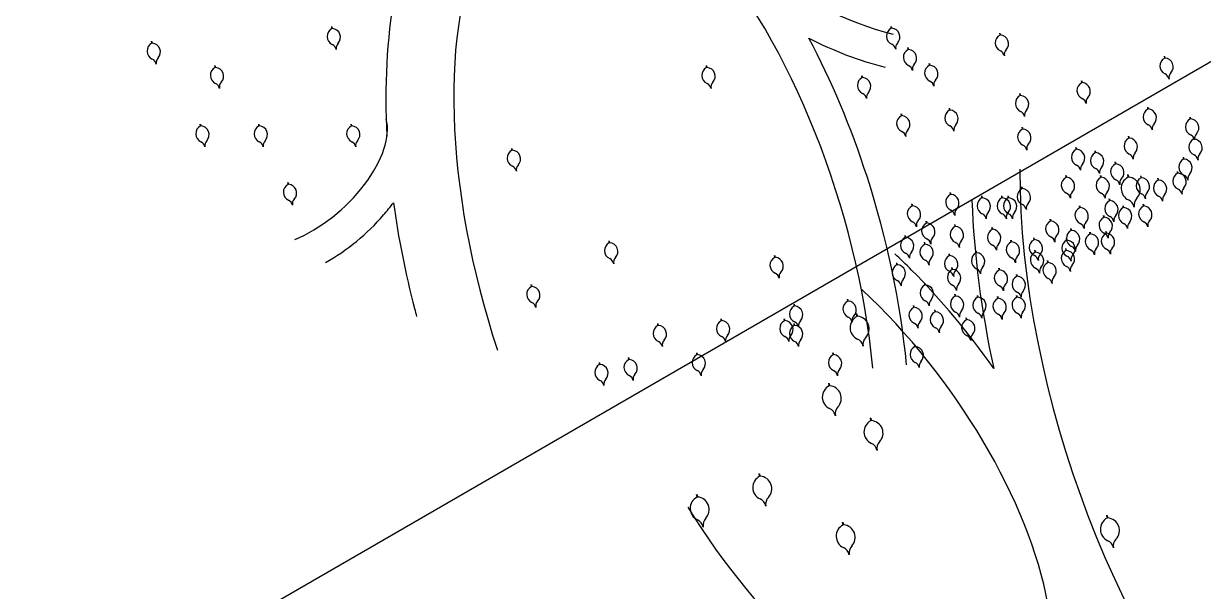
# Model space of a CAD drawing. Extents: x 3907.4 to 3911.57, y -3054.42 to -3053.7.
# Drawn here: x 3907.62154 to 3907.636, y -3053.7897 to -3053.78274 of the extents above; entities that cross this region are included whole.
import ezdxf

# ---------------------------------------------------------------- set-up
doc = ezdxf.new("R2010")
doc.units = 0
doc.header["$LTSCALE"] = 2
doc.header["$MEASUREMENT"] = 0
doc.linetypes.add('ACAD_ISO03W100', pattern=[30, 12, -18])
doc.layers.add('AĞAÇ', color=9, linetype='CONTINUOUS')
doc.layers.add('ÖLÇÜ İZİ', color=9, linetype='CONTINUOUS')

msp = doc.modelspace()

# ---------------------------------------------------------------- linework, layer by layer
at = {"layer": 'AĞAÇ'}
for p, q in [((3907.625319322776, -3053.782806092864), (3907.625316298501, -3053.782782263571)), ((3907.625325106821, -3053.782804950608), (3907.625322509646, -3053.782784486582)), ((3907.632175716724, -3053.782802437878), (3907.632172692448, -3053.782778608585)), ((3907.632181500769, -3053.782801295622), (3907.632178903593, -3053.782780831596)), ((3907.633507840671, -3053.782884777387), (3907.633504816396, -3053.782860948093)), ((3907.633513624716, -3053.78288363513), (3907.63351102754, -3053.782863171105)), ((3907.623112355157, -3053.782984905943), (3907.623109330882, -3053.78296107665)), ((3907.623118139202, -3053.782983763686), (3907.623115542027, -3053.78296329966)), ((3907.632381715108, -3053.783063179634), (3907.632378690832, -3053.783039350341)), ((3907.632387499153, -3053.783062037378), (3907.632384901978, -3053.783041573352)), ((3907.635526069392, -3053.783167643493), (3907.635523045116, -3053.7831438142)), ((3907.635531853437, -3053.783166501237), (3907.635529256261, -3053.783146037211)), ((3907.623887776129, -3053.783282927828), (3907.623884751853, -3053.783259098534)), ((3907.623893560174, -3053.783281785571), (3907.623890962998, -3053.783261321546)), ((3907.629912200958, -3053.783282927828), (3907.629909176682, -3053.783259098534)), ((3907.629917985003, -3053.783281785571), (3907.629915387828, -3053.783261321546)), ((3907.632642646749, -3053.78325530498), (3907.632639622473, -3053.783231475687)), ((3907.632648430794, -3053.783254162724), (3907.632645833618, -3053.783233698698)), ((3907.631818652548, -3053.783406260768), (3907.631815628272, -3053.783382431475)), ((3907.631824436593, -3053.783405118512), (3907.631821839418, -3053.783384654486)), ((3907.634510155173, -3053.78346843607), (3907.634507130897, -3053.783444606777)), ((3907.634515939218, -3053.783467293814), (3907.634513342043, -3053.783446829788)), ((3907.633755038777, -3053.783625832573), (3907.633752014501, -3053.783602003281)), ((3907.633760822821, -3053.783624690317), (3907.633758225646, -3053.783604226291)), ((3907.635320627736, -3053.783790511591), (3907.635317603461, -3053.783766682298)), ((3907.635326411782, -3053.783789369335), (3907.635323814606, -3053.783768905309)), ((3907.632299315887, -3053.7838728511), (3907.632296291612, -3053.783849021807)), ((3907.632305099932, -3053.783871708844), (3907.632302502757, -3053.783851244818)), ((3907.632889844854, -3053.783804234821), (3907.632886820579, -3053.783780405528)), ((3907.632895628899, -3053.783803092565), (3907.632893031724, -3053.783782628539)), ((3907.635840024334, -3053.783912735862), (3907.635837000059, -3053.783888906569)), ((3907.63584580838, -3053.783911593606), (3907.635843211204, -3053.78389112958)), ((3907.623708832964, -3053.783998180403), (3907.623705808688, -3053.78397435111)), ((3907.623714617009, -3053.783997038147), (3907.623712019833, -3053.783976574121)), ((3907.624424606066, -3053.783998180403), (3907.624421581791, -3053.78397435111)), ((3907.624430390111, -3053.783997038147), (3907.624427792936, -3053.783976574121)), ((3907.625557913811, -3053.783998180403), (3907.625554889535, -3053.78397435111)), ((3907.625563697855, -3053.783997038147), (3907.62556110068, -3053.783976574121)), ((3907.633782505405, -3053.784037529987), (3907.633779481129, -3053.784013700694)), ((3907.63378828945, -3053.78403638773), (3907.633785692274, -3053.784015923704)), ((3907.635087162724, -3053.784147315955), (3907.635084138448, -3053.784123486662)), ((3907.635092946769, -3053.784146173698), (3907.635090349594, -3053.784125709672)), ((3907.635881046, -3053.784158685992), (3907.635878021724, -3053.784134856699)), ((3907.635886830044, -3053.784157543736), (3907.635884232869, -3053.78413707971)), ((3907.627526290174, -3053.784296202288), (3907.627523265899, -3053.784272372995)), ((3907.627532074219, -3053.784295060032), (3907.627529477043, -3053.784274596006)), ((3907.634441700721, -3053.784284548382), (3907.634438676446, -3053.784260719089)), ((3907.634447484766, -3053.784283406126), (3907.634444887591, -3053.7842629421)), ((3907.634675165734, -3053.784325718202), (3907.634672141458, -3053.784301888909)), ((3907.634680949779, -3053.784324575946), (3907.634678352604, -3053.78430411192)), ((3907.634922363839, -3053.784462950629), (3907.634919339564, -3053.784439121337)), ((3907.634928147884, -3053.784461808373), (3907.634925550709, -3053.784441344347)), ((3907.635757981447, -3053.784404635991), (3907.635754957171, -3053.784380806698)), ((3907.635763765491, -3053.784403493735), (3907.635761168316, -3053.784383029709)), ((3907.634318101558, -3053.784627629516), (3907.634315077282, -3053.784603800223)), ((3907.634323885603, -3053.78462648726), (3907.634321288428, -3053.784606023234)), ((3907.634743831862, -3053.784627629516), (3907.634740807586, -3053.784603800223)), ((3907.634749615907, -3053.78462648726), (3907.634747018732, -3053.784606023234)), ((3907.635077148489, -3053.784626867752), (3907.635072828096, -3053.784592825905)), ((3907.635085411411, -3053.784625235958), (3907.63508170116, -3053.784596001635)), ((3907.635236130109, -3053.78463365247), (3907.635233105833, -3053.784609823178)), ((3907.635241914154, -3053.784632510214), (3907.635239316979, -3053.784612046188)), ((3907.635446546936, -3053.784661687718), (3907.63544352266, -3053.784637858425)), ((3907.635452330981, -3053.784660545462), (3907.635449733806, -3053.784640081436)), ((3907.635685019414, -3053.784577582237), (3907.635681995138, -3053.784553752943)), ((3907.635690803459, -3053.78457643998), (3907.635688206283, -3053.784555975954)), ((3907.624782492839, -3053.784713432848), (3907.624779468563, -3053.784689603555)), ((3907.624788276884, -3053.784712290592), (3907.624785679709, -3053.784691826566)), ((3907.633777239593, -3053.784766819603), (3907.633774215317, -3053.78474299031)), ((3907.633783023638, -3053.784765677347), (3907.633780426462, -3053.784745213321)), ((3907.632900502555, -3053.784836907527), (3907.63289747828, -3053.784813078234)), ((3907.632906286601, -3053.784835765271), (3907.632903689425, -3053.784815301245)), ((3907.633286266923, -3053.784878960333), (3907.633283242647, -3053.78485513104)), ((3907.633292050968, -3053.784877818077), (3907.633289453792, -3053.784857354051)), ((3907.633531753258, -3053.784878960333), (3907.633528728982, -3053.78485513104)), ((3907.633537537303, -3053.784877818077), (3907.633534940127, -3053.784857354051)), ((3907.633608906131, -3053.784878960333), (3907.633605881856, -3053.78485513104)), ((3907.633614690176, -3053.784877818077), (3907.633612093, -3053.784857354051)), ((3907.634850365742, -3053.784914004295), (3907.634847341466, -3053.784890175002)), ((3907.634856149787, -3053.784912862039), (3907.634853552612, -3053.784892398013)), ((3907.632430571679, -3053.784977083374), (3907.632427547403, -3053.78495325408)), ((3907.632436355724, -3053.784975941117), (3907.632433758548, -3053.784955477091)), ((3907.634485643168, -3053.784998109777), (3907.634482618892, -3053.784974280483)), ((3907.634491427213, -3053.78499696752), (3907.634488830038, -3053.784976503494)), ((3907.635018699204, -3053.784998109777), (3907.635015674928, -3053.784974280483)), ((3907.635024483249, -3053.78499696752), (3907.635021886073, -3053.784976503494)), ((3907.635265723013, -3053.784978519583), (3907.635262698738, -3053.78495469029)), ((3907.635271507058, -3053.784977377327), (3907.635268909883, -3053.784956913301)), ((3907.632605918998, -3053.785187347144), (3907.632602894722, -3053.78516351785)), ((3907.632611703043, -3053.785186204887), (3907.632609105867, -3053.785165740861)), ((3907.632956613857, -3053.78522939995), (3907.632953589581, -3053.785205570657)), ((3907.632962397902, -3053.785228257694), (3907.632959800726, -3053.785207793668)), ((3907.634125836267, -3053.785162836127), (3907.634122811991, -3053.785139006834)), ((3907.634131620312, -3053.785161693871), (3907.634129023136, -3053.785141229845)), ((3907.634780226726, -3053.78511725922), (3907.63477720245, -3053.785093429927)), ((3907.634786010771, -3053.785116116964), (3907.634783413595, -3053.785095652938)), ((3907.632346404948, -3053.785362567083), (3907.632343380672, -3053.78533873779)), ((3907.632352188993, -3053.785361424827), (3907.632349591818, -3053.785340960801)), ((3907.633412517019, -3053.785264443912), (3907.633409492743, -3053.785240614618)), ((3907.633418301064, -3053.785263301656), (3907.633415703888, -3053.78524283763)), ((3907.634380434644, -3053.78527846147), (3907.634377410368, -3053.785254632177)), ((3907.634386218689, -3053.785277319214), (3907.634383621514, -3053.785256855188)), ((3907.634611893264, -3053.785320514276), (3907.634608868989, -3053.785296684983)), ((3907.63461767731, -3053.78531937202), (3907.634615080134, -3053.785298907994)), ((3907.634808282377, -3053.785313505432), (3907.634805258101, -3053.785289676139)), ((3907.634814066422, -3053.785312363175), (3907.634811469246, -3053.785291899149)), ((3907.628719245566, -3053.785428685424), (3907.62871622129, -3053.785404856131)), ((3907.628725029611, -3053.785427543168), (3907.628722432436, -3053.785407079142)), ((3907.632584877204, -3053.785446672564), (3907.632581852929, -3053.785422843272)), ((3907.63259066125, -3053.785445530308), (3907.632588064074, -3053.785425066282)), ((3907.633643975639, -3053.785418637447), (3907.633640951363, -3053.785394808154)), ((3907.633649759684, -3053.785417495191), (3907.633647162509, -3053.785397031165)), ((3907.633924531482, -3053.7853906022), (3907.633921507207, -3053.785366772906)), ((3907.633930315527, -3053.785389459943), (3907.633927718352, -3053.785368995917)), ((3907.634317309707, -3053.785523769332), (3907.634314285431, -3053.785499940039)), ((3907.634323093751, -3053.785522627076), (3907.634320496576, -3053.78550216305)), ((3907.634324323564, -3053.785397611045), (3907.634321299288, -3053.785373781751)), ((3907.634330107609, -3053.785396468788), (3907.634327510434, -3053.785376004762)), ((3907.630747269578, -3053.785607498502), (3907.630744245302, -3053.785583669209)), ((3907.630753053623, -3053.785606356246), (3907.630750456447, -3053.78558589222)), ((3907.632886474841, -3053.785586848411), (3907.632883450565, -3053.785563019118)), ((3907.632892258886, -3053.785585706155), (3907.63288966171, -3053.785565242129)), ((3907.633216127907, -3053.78555180445), (3907.633213103631, -3053.785527975157)), ((3907.633221911952, -3053.785550662193), (3907.633219314776, -3053.785530198168)), ((3907.633938559197, -3053.785544795736), (3907.633935534921, -3053.785520966443)), ((3907.633944343242, -3053.78554365348), (3907.633941746066, -3053.785523189454)), ((3907.634092864944, -3053.785670953893), (3907.634089840668, -3053.7856471246)), ((3907.634098648989, -3053.785669811637), (3907.634096051813, -3053.785649347611)), ((3907.632244382852, -3053.785698042738), (3907.632241358576, -3053.785674213445)), ((3907.632250166897, -3053.785696900482), (3907.632247569722, -3053.785676436456)), ((3907.632921544349, -3053.785755059506), (3907.632918520073, -3053.785731230213)), ((3907.632927328394, -3053.78575391725), (3907.632924731218, -3053.785733453224)), ((3907.633496683749, -3053.78576206822), (3907.633493659474, -3053.785738238927)), ((3907.633502467795, -3053.785760925964), (3907.633499870619, -3053.785740461938)), ((3907.627764881208, -3053.78596512479), (3907.627761856932, -3053.785941295497)), ((3907.627770665253, -3053.785963982534), (3907.627768068078, -3053.785943518508)), ((3907.632587713714, -3053.785945061134), (3907.632584689438, -3053.785921231841)), ((3907.632593497759, -3053.785943918878), (3907.632590900583, -3053.785923454852)), ((3907.633714114655, -3053.785839164987), (3907.63371109038, -3053.785815335695)), ((3907.6337198987, -3053.785838022731), (3907.633717301524, -3053.785817558705)), ((3907.632958511203, -3053.786082293561), (3907.632955486928, -3053.786058464269)), ((3907.632964295249, -3053.786081151305), (3907.632961698073, -3053.786060687279)), ((3907.633233175937, -3053.786096016791), (3907.633230151662, -3053.786072187498)), ((3907.633238959982, -3053.786094874535), (3907.633236362807, -3053.786074410509)), ((3907.633480374043, -3053.786109740021), (3907.633477349767, -3053.786085910728)), ((3907.633486158088, -3053.786108597765), (3907.633483560912, -3053.786088133739)), ((3907.633713839055, -3053.786096016791), (3907.63371081478, -3053.786072187498)), ((3907.633719623101, -3053.786094874535), (3907.633717025925, -3053.786074410509)), ((3907.630985860833, -3053.786203542272), (3907.630982836557, -3053.786179712979)), ((3907.630991644878, -3053.786202400016), (3907.630989047702, -3053.78618193599)), ((3907.631641986287, -3053.786143937869), (3907.631638962012, -3053.786120108576)), ((3907.631647770333, -3053.786142795613), (3907.631645173157, -3053.786122331587)), ((3907.632450381458, -3053.786219525989), (3907.632447357182, -3053.786195696696)), ((3907.632456165502, -3053.786218383733), (3907.632453568327, -3053.786197919707)), ((3907.630091144123, -3053.78638235535), (3907.630088119848, -3053.786358526057)), ((3907.630096928168, -3053.786381213094), (3907.630094330993, -3053.786360749068)), ((3907.630866565316, -3053.78638235535), (3907.63086354104, -3053.786358526057)), ((3907.630872349361, -3053.786381213094), (3907.630869752185, -3053.786360749068)), ((3907.631753915438, -3053.786329849764), (3907.631749595044, -3053.786295807917)), ((3907.63176217836, -3053.78632821797), (3907.631758468109, -3053.786298983647)), ((3907.632711312877, -3053.786274419038), (3907.632708288601, -3053.786250589745)), ((3907.632717096922, -3053.786273276782), (3907.632714499747, -3053.786252812756)), ((3907.63309584346, -3053.786370481777), (3907.633092819184, -3053.786346652484)), ((3907.633101627505, -3053.786369339521), (3907.63309903033, -3053.786348875495)), ((3907.629315723152, -3053.786441959754), (3907.629312698876, -3053.78641813046)), ((3907.629321507196, -3053.786440817497), (3907.629318910021, -3053.786420353471)), ((3907.630985860833, -3053.786441959754), (3907.630982836557, -3053.78641813046)), ((3907.630991644878, -3053.786440817497), (3907.630989047702, -3053.786420353471)), ((3907.629792905441, -3053.786799586042), (3907.629789881165, -3053.786775756748)), ((3907.629798689486, -3053.786798443785), (3907.629796092311, -3053.786777979759)), ((3907.631463042901, -3053.786799586042), (3907.631460018626, -3053.786775756748)), ((3907.631468826946, -3053.786798443785), (3907.631466229771, -3053.786777979759)), ((3907.63246411455, -3053.786699839681), (3907.632461090275, -3053.786676010388)), ((3907.632469898595, -3053.786698697425), (3907.63246730142, -3053.786678233399)), ((3907.628599950049, -3053.786918794717), (3907.628596925773, -3053.786894965423)), ((3907.628605734094, -3053.78691765246), (3907.628603136919, -3053.786897188435)), ((3907.6289578366, -3053.786859190444), (3907.628954812325, -3053.786835361151)), ((3907.628963620645, -3053.786858048188), (3907.62896102347, -3053.786837584162)), ((3907.631413071103, -3053.787181340863), (3907.63140875071, -3053.787147299016)), ((3907.631421334025, -3053.787179709069), (3907.631417623774, -3053.787150474746)), ((3907.631924337606, -3053.787607086413), (3907.631920017212, -3053.787573044566)), ((3907.631932600527, -3053.787605454618), (3907.631928890276, -3053.787576220296)), ((3907.630560960267, -3053.788288279405), (3907.630556639874, -3053.788254237557)), ((3907.630569223189, -3053.78828664761), (3907.630565512938, -3053.788257413287)), ((3907.629794060357, -3053.78854372666), (3907.629789739963, -3053.788509684812)), ((3907.629802323278, -3053.788542094865), (3907.629798613028, -3053.788512860542)), ((3907.634821515081, -3053.788799173914), (3907.634817194687, -3053.788765132068)), ((3907.634829778002, -3053.78879754212), (3907.634826067751, -3053.788768307797)), ((3907.631583493271, -3053.788884323062), (3907.631579172877, -3053.788850281215)), ((3907.631591756192, -3053.788882691267), (3907.631588045941, -3053.788853456944))]:
    msp.add_line(p, q, dxfattribs=at)
for centre, radius, start, end in [((3907.625368387585, -3053.782902113609), 0.0001078301389786481, 117.0661848723325, 245.5617558112027), ((3907.625316226967, -3053.782912414496), 0.0001078301389786481, 316.7807498823022, 85.276320846058), ((3907.632224781533, -3053.782898458623), 0.0001078301389786481, 117.0661848723325, 245.5617558112027), ((3907.632172620914, -3053.782908759509), 0.0001078301389786481, 316.7807498823022, 85.276320846058), ((3907.63355690548, -3053.782980798131), 0.0001078301389786481, 117.0661848723325, 245.5617558112027), ((3907.633504744862, -3053.782991099018), 0.0001078301389786481, 316.7807498823022, 85.276320846058), ((3907.623161419966, -3053.783080926687), 0.0001078301389786481, 117.0661848723325, 245.5617558112027), ((3907.623109259348, -3053.783091227574), 0.0001078301389786481, 316.7807498823022, 85.276320846058), ((3907.625287925257, -3053.783079177577), 8.665851140017088e-05, 11.1712527772592, 65.56175581120272), ((3907.625457958352, -3053.783045598764), 8.665851140017088e-05, 136.7807498823022, 191.1712527772592), ((3907.632144319204, -3053.78307552259), 8.665851140017088e-05, 11.1712527772592, 65.56175581120272), ((3907.6323143523, -3053.783041943778), 8.665851140017088e-05, 136.7807498823022, 191.1712527772592), ((3907.623080957638, -3053.783257990655), 8.665851140017088e-05, 11.1712527772592, 65.56175581120272), ((3907.623250990734, -3053.783224411843), 8.665851140017088e-05, 136.7807498823022, 191.1712527772592), ((3907.632430779917, -3053.783159200379), 0.0001078301389786481, 117.0661848723325, 245.5617558112027), ((3907.632378619299, -3053.783169501265), 0.0001078301389786481, 316.7807498823022, 85.276320846058), ((3907.633476443151, -3053.783157862099), 8.665851140017088e-05, 11.1712527772592, 65.56175581120272), ((3907.633646476248, -3053.783124283287), 8.665851140017088e-05, 136.7807498823022, 191.1712527772592), ((3907.635575134201, -3053.783263664238), 0.0001078301389786481, 117.0661848723325, 245.5617558112027), ((3907.635522973583, -3053.783273965124), 0.0001078301389786481, 316.7807498823022, 85.276320846058), ((3907.623936840938, -3053.783378948572), 0.0001078301389786481, 117.0661848723325, 245.5617558112027), ((3907.62388468032, -3053.783389249459), 0.0001078301389786481, 316.7807498823022, 85.276320846058), ((3907.629961265767, -3053.783378948572), 0.0001078301389786481, 117.0661848723325, 245.5617558112027), ((3907.629909105149, -3053.783389249459), 0.0001078301389786481, 316.7807498823022, 85.276320846058), ((3907.632350317589, -3053.783336264346), 8.665851140017088e-05, 11.1712527772592, 65.56175581120272), ((3907.632520350684, -3053.783302685534), 8.665851140017088e-05, 136.7807498823022, 191.1712527772592), ((3907.632691711558, -3053.783351325725), 0.0001078301389786481, 117.0661848723325, 245.5617558112027), ((3907.63263955094, -3053.783361626611), 0.0001078301389786481, 316.7807498823022, 85.276320846058), ((3907.623856378609, -3053.78355601254), 8.665851140017088e-05, 11.1712527772592, 65.56175581120272), ((3907.624026411705, -3053.783522433728), 8.665851140017088e-05, 136.7807498823022, 191.1712527772592), ((3907.629880803438, -3053.78355601254), 8.665851140017088e-05, 11.1712527772592, 65.56175581120272), ((3907.630050836534, -3053.783522433728), 8.665851140017088e-05, 136.7807498823022, 191.1712527772592), ((3907.631867717357, -3053.783502281512), 0.0001078301389786481, 117.0661848723325, 245.5617558112027), ((3907.631815556739, -3053.783512582399), 0.0001078301389786481, 316.7807498823022, 85.276320846058), ((3907.632611249229, -3053.783528389692), 8.665851140017088e-05, 11.1712527772592, 65.56175581120272), ((3907.632781282325, -3053.78349481088), 8.665851140017088e-05, 136.7807498823022, 191.1712527772592), ((3907.634559219982, -3053.783564456815), 0.0001078301389786481, 117.0661848723325, 245.5617558112027), ((3907.634507059364, -3053.783574757701), 0.0001078301389786481, 316.7807498823022, 85.276320846058), ((3907.635494671872, -3053.783440728206), 8.665851140017088e-05, 11.1712527772592, 65.56175581120272), ((3907.635664704968, -3053.783407149393), 8.665851140017088e-05, 136.7807498823022, 191.1712527772592), ((3907.631787255028, -3053.783679345481), 8.665851140017088e-05, 11.1712527772592, 65.56175581120272), ((3907.631957288124, -3053.783645766668), 8.665851140017088e-05, 136.7807498823022, 191.1712527772592), ((3907.633804103586, -3053.783721853318), 0.0001078301389786481, 117.0661848723325, 245.5617558112027), ((3907.633751942968, -3053.783732154205), 0.0001078301389786481, 316.7807498823022, 85.276320846058), ((3907.634478757653, -3053.783741520783), 8.665851140017088e-05, 11.1712527772592, 65.56175581120272), ((3907.634648790749, -3053.78370794197), 8.665851140017088e-05, 136.7807498823022, 191.1712527772592), ((3907.632348380696, -3053.783968871845), 0.0001078301389786481, 117.0661848723325, 245.5617558112027), ((3907.632296220078, -3053.783979172731), 0.0001078301389786481, 316.7807498823022, 85.276320846058), ((3907.632938909664, -3053.783900255565), 0.0001078301389786481, 117.0661848723325, 245.5617558112027), ((3907.632886749045, -3053.783910556452), 0.0001078301389786481, 316.7807498823022, 85.276320846058), ((3907.633723641257, -3053.783898917286), 8.665851140017088e-05, 11.1712527772592, 65.56175581120272), ((3907.633893674353, -3053.783865338473), 8.665851140017088e-05, 136.7807498823022, 191.1712527772592), ((3907.635369692546, -3053.783886532336), 0.0001078301389786481, 117.0661848723325, 245.5617558112027), ((3907.635317531927, -3053.783896833222), 0.0001078301389786481, 316.7807498823022, 85.276320846058), ((3907.635889089143, -3053.784008756607), 0.0001078301389786481, 117.0661848723325, 245.5617558112027), ((3907.635836928525, -3053.784019057493), 0.0001078301389786481, 316.7807498823022, 85.276320846058), ((3907.623757897773, -3053.784094201148), 0.0001078301389786481, 117.0661848723325, 245.5617558112027), ((3907.623705737155, -3053.784104502034), 0.0001078301389786481, 316.7807498823022, 85.276320846058), ((3907.624473670875, -3053.784094201148), 0.0001078301389786481, 117.0661848723325, 245.5617558112027), ((3907.624421510257, -3053.784104502034), 0.0001078301389786481, 316.7807498823022, 85.276320846058), ((3907.62560697862, -3053.784094201148), 0.0001078301389786481, 117.0661848723325, 245.5617558112027), ((3907.625554818001, -3053.784104502034), 0.0001078301389786481, 316.7807498823022, 85.276320846058), ((3907.632437951464, -3053.784112357), 8.665851140017088e-05, 136.7807498823022, 191.1712527772592), ((3907.632858447334, -3053.784077319533), 8.665851140017088e-05, 11.1712527772592, 65.56175581120272), ((3907.633028480431, -3053.784043740721), 8.665851140017088e-05, 136.7807498823022, 191.1712527772592), ((3907.633831570214, -3053.784133550731), 0.0001078301389786481, 117.0661848723325, 245.5617558112027), ((3907.633779409596, -3053.784143851618), 0.0001078301389786481, 316.7807498823022, 85.276320846058), ((3907.635289230217, -3053.784063596303), 8.665851140017088e-05, 11.1712527772592, 65.56175581120272), ((3907.635459263313, -3053.784030017491), 8.665851140017088e-05, 136.7807498823022, 191.1712527772592), ((3907.623677435444, -3053.784271265116), 8.665851140017088e-05, 11.1712527772592, 65.56175581120272), ((3907.62384746854, -3053.784237686303), 8.665851140017088e-05, 136.7807498823022, 191.1712527772592), ((3907.624393208547, -3053.784271265116), 8.665851140017088e-05, 11.1712527772592, 65.56175581120272), ((3907.624563241643, -3053.784237686303), 8.665851140017088e-05, 136.7807498823022, 191.1712527772592), ((3907.625526516291, -3053.784271265116), 8.665851140017088e-05, 11.1712527772592, 65.56175581120272), ((3907.625696549387, -3053.784237686303), 8.665851140017088e-05, 136.7807498823022, 191.1712527772592), ((3907.632267918367, -3053.784145935812), 8.665851140017088e-05, 11.1712527772592, 65.56175581120272), ((3907.635136227533, -3053.7842433367), 0.0001078301389786481, 117.0661848723325, 245.5617558112027), ((3907.635084066915, -3053.784253637586), 0.0001078301389786481, 316.7807498823022, 85.276320846058), ((3907.635930110809, -3053.784254706737), 0.0001078301389786481, 117.0661848723325, 245.5617558112027), ((3907.635808626815, -3053.784185820575), 8.665851140017088e-05, 11.1712527772592, 65.56175581120272), ((3907.63587795019, -3053.784265007623), 0.0001078301389786481, 316.7807498823022, 85.276320846058), ((3907.635978659911, -3053.784152241763), 8.665851140017088e-05, 136.7807498823022, 191.1712527772592), ((3907.627575354983, -3053.784392223033), 0.0001078301389786481, 117.0661848723325, 245.5617558112027), ((3907.627523194365, -3053.784402523919), 0.0001078301389786481, 316.7807498823022, 85.276320846058), ((3907.633751107885, -3053.784310614699), 8.665851140017088e-05, 11.1712527772592, 65.56175581120272), ((3907.633921140981, -3053.784277035887), 8.665851140017088e-05, 136.7807498823022, 191.1712527772592), ((3907.63449076553, -3053.784380569127), 0.0001078301389786481, 117.0661848723325, 245.5617558112027), ((3907.634438604912, -3053.784390870013), 0.0001078301389786481, 316.7807498823022, 85.276320846058), ((3907.634724230543, -3053.784421738947), 0.0001078301389786481, 117.0661848723325, 245.5617558112027), ((3907.634672069925, -3053.784432039833), 0.0001078301389786481, 316.7807498823022, 85.276320846058), ((3907.635055765204, -3053.784420400667), 8.665851140017088e-05, 11.1712527772592, 65.56175581120272), ((3907.6352257983, -3053.784386821855), 8.665851140017088e-05, 136.7807498823022, 191.1712527772592), ((3907.63584964848, -3053.784431770704), 8.665851140017088e-05, 11.1712527772592, 65.56175581120272), ((3907.636019681576, -3053.784398191892), 8.665851140017088e-05, 136.7807498823022, 191.1712527772592), ((3907.627494892654, -3053.784569287001), 8.665851140017088e-05, 11.1712527772592, 65.56175581120272), ((3907.62766492575, -3053.784535708188), 8.665851140017088e-05, 136.7807498823022, 191.1712527772592), ((3907.634410303202, -3053.784557633095), 8.665851140017088e-05, 11.1712527772592, 65.56175581120272), ((3907.634580336298, -3053.784524054282), 8.665851140017088e-05, 136.7807498823022, 191.1712527772592), ((3907.634971428648, -3053.784558971374), 0.0001078301389786481, 117.0661848723325, 245.5617558112027), ((3907.63491926803, -3053.784569272261), 0.0001078301389786481, 316.7807498823022, 85.276320846058), ((3907.635807046256, -3053.784500656735), 0.0001078301389786481, 117.0661848723325, 245.5617558112027), ((3907.635754885637, -3053.784510957622), 0.0001078301389786481, 316.7807498823022, 85.276320846058), ((3907.634367166367, -3053.784723650261), 0.0001078301389786481, 117.0661848723325, 245.5617558112027), ((3907.634315005749, -3053.784733951147), 0.0001078301389786481, 316.7807498823022, 85.276320846058), ((3907.634643768214, -3053.784598802915), 8.665851140017088e-05, 11.1712527772592, 65.56175581120272), ((3907.634792896671, -3053.784723650261), 0.0001078301389786481, 117.0661848723325, 245.5617558112027), ((3907.63481380131, -3053.784565224102), 8.665851140017088e-05, 136.7807498823022, 191.1712527772592), ((3907.634740736053, -3053.784733951147), 0.0001078301389786481, 316.7807498823022, 85.276320846058), ((3907.635060999416, -3053.784702456529), 8.665851140017088e-05, 136.7807498823022, 191.1712527772592), ((3907.635147241074, -3053.784764040245), 0.000154043055683673, 117.0661848723325, 245.5617558112027), ((3907.635072725905, -3053.784778755797), 0.000154043055683673, 316.7807498823022, 85.276320846058), ((3907.635285194918, -3053.784729673215), 0.0001078301389786481, 117.0661848723325, 245.5617558112027), ((3907.6352330343, -3053.784739974102), 0.0001078301389786481, 316.7807498823022, 85.276320846058), ((3907.635734084223, -3053.784673602981), 0.0001078301389786481, 117.0661848723325, 245.5617558112027), ((3907.635681923604, -3053.784683903868), 0.0001078301389786481, 316.7807498823022, 85.276320846058), ((3907.635726583927, -3053.784677720703), 8.665851140017088e-05, 11.1712527772592, 65.56175581120272), ((3907.635896617023, -3053.784644141891), 8.665851140017088e-05, 136.7807498823022, 191.1712527772592), ((3907.624831557648, -3053.784809453593), 0.0001078301389786481, 117.0661848723325, 245.5617558112027), ((3907.62477939703, -3053.784819754479), 0.0001078301389786481, 316.7807498823022, 85.276320846058), ((3907.633826304402, -3053.784862840348), 0.0001078301389786481, 117.0661848723325, 245.5617558112027), ((3907.633774143783, -3053.784873141235), 0.0001078301389786481, 316.7807498823022, 85.276320846058), ((3907.63489096632, -3053.784736035342), 8.665851140017088e-05, 11.1712527772592, 65.56175581120272), ((3907.635495611745, -3053.784757708463), 0.0001078301389786481, 117.0661848723325, 245.5617558112027), ((3907.635443451127, -3053.784768009349), 0.0001078301389786481, 316.7807498823022, 85.276320846058), ((3907.635653621894, -3053.784850666949), 8.665851140017088e-05, 11.1712527772592, 65.56175581120272), ((3907.63582365499, -3053.784817088137), 8.665851140017088e-05, 136.7807498823022, 191.1712527772592), ((3907.624751095319, -3053.784986517561), 8.665851140017088e-05, 11.1712527772592, 65.56175581120272), ((3907.624921128415, -3053.784952938748), 8.665851140017088e-05, 136.7807498823022, 191.1712527772592), ((3907.632949567364, -3053.784932928271), 0.0001078301389786481, 117.0661848723325, 245.5617558112027), ((3907.632897406746, -3053.784943229158), 0.0001078301389786481, 316.7807498823022, 85.276320846058), ((3907.633335331732, -3053.784974981078), 0.0001078301389786481, 117.0661848723325, 245.5617558112027), ((3907.633283171113, -3053.784985281964), 0.0001078301389786481, 316.7807498823022, 85.276320846058), ((3907.633580818067, -3053.784974981078), 0.0001078301389786481, 117.0661848723325, 245.5617558112027), ((3907.633528657449, -3053.784985281964), 0.0001078301389786481, 316.7807498823022, 85.276320846058), ((3907.63365797094, -3053.784974981078), 0.0001078301389786481, 117.0661848723325, 245.5617558112027), ((3907.633605810322, -3053.784985281964), 0.0001078301389786481, 316.7807498823022, 85.276320846058), ((3907.634286704038, -3053.784900714229), 8.665851140017088e-05, 11.1712527772592, 65.56175581120272), ((3907.634456737134, -3053.784867135416), 8.665851140017088e-05, 136.7807498823022, 191.1712527772592), ((3907.634712434342, -3053.784900714229), 8.665851140017088e-05, 11.1712527772592, 65.56175581120272), ((3907.634899430551, -3053.785010025039), 0.0001078301389786481, 117.0661848723325, 245.5617558112027), ((3907.634882467438, -3053.784867135416), 8.665851140017088e-05, 136.7807498823022, 191.1712527772592), ((3907.634847269933, -3053.785020325926), 0.0001078301389786481, 316.7807498823022, 85.276320846058), ((3907.63503229489, -3053.78501698877), 0.0001237978734287271, 11.1712527772592, 65.56175581120272), ((3907.635275199313, -3053.784969019038), 0.0001237978734287271, 136.7807498823022, 191.1712527772592), ((3907.63520473259, -3053.784906737183), 8.665851140017088e-05, 11.1712527772592, 65.56175581120272), ((3907.635374765685, -3053.78487315837), 8.665851140017088e-05, 136.7807498823022, 191.1712527772592), ((3907.635415149417, -3053.784934772431), 8.665851140017088e-05, 11.1712527772592, 65.56175581120272), ((3907.635585182512, -3053.784901193618), 8.665851140017088e-05, 136.7807498823022, 191.1712527772592), ((3907.632479636488, -3053.785073104118), 0.0001078301389786481, 117.0661848723325, 245.5617558112027), ((3907.632427475869, -3053.785083405005), 0.0001078301389786481, 316.7807498823022, 85.276320846058), ((3907.632869105036, -3053.785109992239), 8.665851140017088e-05, 11.1712527772592, 65.56175581120272), ((3907.633039138132, -3053.785076413427), 8.665851140017088e-05, 136.7807498823022, 191.1712527772592), ((3907.633254869403, -3053.785152045045), 8.665851140017088e-05, 11.1712527772592, 65.56175581120272), ((3907.633424902499, -3053.785118466233), 8.665851140017088e-05, 136.7807498823022, 191.1712527772592), ((3907.633500355738, -3053.785152045045), 8.665851140017088e-05, 11.1712527772592, 65.56175581120272), ((3907.633670388834, -3053.785118466233), 8.665851140017088e-05, 136.7807498823022, 191.1712527772592), ((3907.633577508611, -3053.785152045045), 8.665851140017088e-05, 11.1712527772592, 65.56175581120272), ((3907.633747541707, -3053.785118466233), 8.665851140017088e-05, 136.7807498823022, 191.1712527772592), ((3907.633745842073, -3053.785039904316), 8.665851140017088e-05, 11.1712527772592, 65.56175581120272), ((3907.633915875169, -3053.785006325503), 8.665851140017088e-05, 136.7807498823022, 191.1712527772592), ((3907.634534707977, -3053.785094130521), 0.0001078301389786481, 117.0661848723325, 245.5617558112027), ((3907.634482547359, -3053.785104431407), 0.0001078301389786481, 316.7807498823022, 85.276320846058), ((3907.635067764013, -3053.785094130521), 0.0001078301389786481, 117.0661848723325, 245.5617558112027), ((3907.635015603395, -3053.785104431407), 0.0001078301389786481, 316.7807498823022, 85.276320846058), ((3907.635314787822, -3053.785074540328), 0.0001078301389786481, 117.0661848723325, 245.5617558112027), ((3907.635262627204, -3053.785084841214), 0.0001078301389786481, 316.7807498823022, 85.276320846058), ((3907.632399174159, -3053.785250168086), 8.665851140017088e-05, 11.1712527772592, 65.56175581120272), ((3907.632569207255, -3053.785216589274), 8.665851140017088e-05, 136.7807498823022, 191.1712527772592), ((3907.632654983807, -3053.785283367888), 0.0001078301389786481, 117.0661848723325, 245.5617558112027), ((3907.632602823189, -3053.785293668775), 0.0001078301389786481, 316.7807498823022, 85.276320846058), ((3907.634174901076, -3053.785258856872), 0.0001078301389786481, 117.0661848723325, 245.5617558112027), ((3907.634122740457, -3053.785269157758), 0.0001078301389786481, 316.7807498823022, 85.276320846058), ((3907.634454245649, -3053.785271194489), 8.665851140017088e-05, 11.1712527772592, 65.56175581120272), ((3907.634624278744, -3053.785237615677), 8.665851140017088e-05, 136.7807498823022, 191.1712527772592), ((3907.634829291535, -3053.785213279965), 0.0001078301389786481, 117.0661848723325, 245.5617558112027), ((3907.634777130917, -3053.785223580851), 0.0001078301389786481, 316.7807498823022, 85.276320846058), ((3907.634818968222, -3053.785187089007), 8.665851140017088e-05, 11.1712527772592, 65.56175581120272), ((3907.634989001318, -3053.785153510195), 8.665851140017088e-05, 136.7807498823022, 191.1712527772592), ((3907.634987301684, -3053.785271194489), 8.665851140017088e-05, 11.1712527772592, 65.56175581120272), ((3907.63515733478, -3053.785237615677), 8.665851140017088e-05, 136.7807498823022, 191.1712527772592), ((3907.635234325493, -3053.785251604296), 8.665851140017088e-05, 11.1712527772592, 65.56175581120272), ((3907.63540435859, -3053.785218025483), 8.665851140017088e-05, 136.7807498823022, 191.1712527772592), ((3907.632395469757, -3053.785458587827), 0.0001078301389786481, 117.0661848723325, 245.5617558112027), ((3907.632343309139, -3053.785468888714), 0.0001078301389786481, 316.7807498823022, 85.276320846058), ((3907.633005678666, -3053.785325420694), 0.0001078301389786481, 117.0661848723325, 245.5617558112027), ((3907.632953518048, -3053.785335721581), 0.0001078301389786481, 316.7807498823022, 85.276320846058), ((3907.633461581828, -3053.785360464656), 0.0001078301389786481, 117.0661848723325, 245.5617558112027), ((3907.63340942121, -3053.785370765543), 0.0001078301389786481, 316.7807498823022, 85.276320846058), ((3907.634094438747, -3053.78543592084), 8.665851140017088e-05, 11.1712527772592, 65.56175581120272), ((3907.634264471843, -3053.785402342027), 8.665851140017088e-05, 136.7807498823022, 191.1712527772592), ((3907.634429499453, -3053.785374482215), 0.0001078301389786481, 117.0661848723325, 245.5617558112027), ((3907.634377338835, -3053.785384783101), 0.0001078301389786481, 316.7807498823022, 85.276320846058), ((3907.634660958073, -3053.785416535021), 0.0001078301389786481, 117.0661848723325, 245.5617558112027), ((3907.634608797455, -3053.785426835907), 0.0001078301389786481, 316.7807498823022, 85.276320846058), ((3907.634857347186, -3053.785409526176), 0.0001078301389786481, 117.0661848723325, 245.5617558112027), ((3907.634748829206, -3053.785390343933), 8.665851140017088e-05, 11.1712527772592, 65.56175581120272), ((3907.634805186568, -3053.785419827063), 0.0001078301389786481, 316.7807498823022, 85.276320846058), ((3907.634918862302, -3053.78535676512), 8.665851140017088e-05, 136.7807498823022, 191.1712527772592), ((3907.628768310375, -3053.785524706168), 0.0001078301389786481, 117.0661848723325, 245.5617558112027), ((3907.628716149757, -3053.785535007055), 0.0001078301389786481, 316.7807498823022, 85.276320846058), ((3907.632633942013, -3053.785542693309), 0.0001078301389786481, 117.0661848723325, 245.5617558112027), ((3907.632581781395, -3053.785552994196), 0.0001078301389786481, 316.7807498823022, 85.276320846058), ((3907.632574521478, -3053.785460431856), 8.665851140017088e-05, 11.1712527772592, 65.56175581120272), ((3907.632744554574, -3053.785426853044), 8.665851140017088e-05, 136.7807498823022, 191.1712527772592), ((3907.632925216337, -3053.785502484662), 8.665851140017088e-05, 11.1712527772592, 65.56175581120272), ((3907.633095249433, -3053.78546890585), 8.665851140017088e-05, 136.7807498823022, 191.1712527772592), ((3907.633381119499, -3053.785537528624), 8.665851140017088e-05, 11.1712527772592, 65.56175581120272), ((3907.633551152595, -3053.785503949812), 8.665851140017088e-05, 136.7807498823022, 191.1712527772592), ((3907.633693040448, -3053.785514658192), 0.0001078301389786481, 117.0661848723325, 245.5617558112027), ((3907.63364087983, -3053.785524959078), 0.0001078301389786481, 316.7807498823022, 85.276320846058), ((3907.633973596291, -3053.785486622944), 0.0001078301389786481, 117.0661848723325, 245.5617558112027), ((3907.633921435673, -3053.785496923831), 0.0001078301389786481, 316.7807498823022, 85.276320846058), ((3907.634373388373, -3053.785493631789), 0.0001078301389786481, 117.0661848723325, 245.5617558112027), ((3907.634321227755, -3053.785503932676), 0.0001078301389786481, 316.7807498823022, 85.276320846058), ((3907.634349037125, -3053.785551546182), 8.665851140017088e-05, 11.1712527772592, 65.56175581120272), ((3907.63451907022, -3053.78551796737), 8.665851140017088e-05, 136.7807498823022, 191.1712527772592), ((3907.634750528841, -3053.785560020176), 8.665851140017088e-05, 136.7807498823022, 191.1712527772592), ((3907.634776884857, -3053.785586590144), 8.665851140017088e-05, 11.1712527772592, 65.56175581120272), ((3907.634946917953, -3053.785553011332), 8.665851140017088e-05, 136.7807498823022, 191.1712527772592), ((3907.628687848046, -3053.785701770136), 8.665851140017088e-05, 11.1712527772592, 65.56175581120272), ((3907.628857881142, -3053.785668191324), 8.665851140017088e-05, 136.7807498823022, 191.1712527772592), ((3907.630796334387, -3053.785703519247), 0.0001078301389786481, 117.0661848723325, 245.5617558112027), ((3907.630744173769, -3053.785713820133), 0.0001078301389786481, 316.7807498823022, 85.276320846058), ((3907.632315007428, -3053.785635651795), 8.665851140017088e-05, 11.1712527772592, 65.56175581120272), ((3907.632485040524, -3053.785602072983), 8.665851140017088e-05, 136.7807498823022, 191.1712527772592), ((3907.632553479685, -3053.785719757277), 8.665851140017088e-05, 11.1712527772592, 65.56175581120272), ((3907.632723512781, -3053.785686178464), 8.665851140017088e-05, 136.7807498823022, 191.1712527772592), ((3907.63293553965, -3053.785682869156), 0.0001078301389786481, 117.0661848723325, 245.5617558112027), ((3907.632883379032, -3053.785693170042), 0.0001078301389786481, 316.7807498823022, 85.276320846058), ((3907.633265192715, -3053.785647825194), 0.0001078301389786481, 117.0661848723325, 245.5617558112027), ((3907.633213032098, -3053.785658126081), 0.0001078301389786481, 316.7807498823022, 85.276320846058), ((3907.633612578119, -3053.78569172216), 8.665851140017088e-05, 11.1712527772592, 65.56175581120272), ((3907.633782611215, -3053.785658143348), 8.665851140017088e-05, 136.7807498823022, 191.1712527772592), ((3907.633987624006, -3053.78564081648), 0.0001078301389786481, 117.0661848723325, 245.5617558112027), ((3907.633893133962, -3053.785663686912), 8.665851140017088e-05, 11.1712527772592, 65.56175581120272), ((3907.633935463388, -3053.785651117367), 0.0001078301389786481, 316.7807498823022, 85.276320846058), ((3907.634063167058, -3053.7856301081), 8.665851140017088e-05, 136.7807498823022, 191.1712527772592), ((3907.634366374516, -3053.785619790077), 0.0001078301389786481, 117.0661848723325, 245.5617558112027), ((3907.634314213898, -3053.785630090963), 0.0001078301389786481, 316.7807498823022, 85.276320846058), ((3907.634292926044, -3053.785670695757), 8.665851140017088e-05, 11.1712527772592, 65.56175581120272), ((3907.63446295914, -3053.785637116945), 8.665851140017088e-05, 136.7807498823022, 191.1712527772592), ((3907.634580495745, -3053.785593598989), 8.665851140017088e-05, 11.1712527772592, 65.56175581120272), ((3907.630885905154, -3053.785847004403), 8.665851140017088e-05, 136.7807498823022, 191.1712527772592), ((3907.632293447661, -3053.785794063483), 0.0001078301389786481, 117.0661848723325, 245.5617558112027), ((3907.632241287043, -3053.78580436437), 0.0001078301389786481, 316.7807498823022, 85.276320846058), ((3907.632970609158, -3053.78585108025), 0.0001078301389786481, 117.0661848723325, 245.5617558112027), ((3907.632855077321, -3053.785859933124), 8.665851140017088e-05, 11.1712527772592, 65.56175581120272), ((3907.63291844854, -3053.785861381137), 0.0001078301389786481, 316.7807498823022, 85.276320846058), ((3907.633025110417, -3053.785826354311), 8.665851140017088e-05, 136.7807498823022, 191.1712527772592), ((3907.633184730387, -3053.785824889162), 8.665851140017088e-05, 11.1712527772592, 65.56175581120272), ((3907.633354763483, -3053.785791310349), 8.665851140017088e-05, 136.7807498823022, 191.1712527772592), ((3907.633545748559, -3053.785858088964), 0.0001078301389786481, 117.0661848723325, 245.5617558112027), ((3907.63349358794, -3053.785868389851), 0.0001078301389786481, 316.7807498823022, 85.276320846058), ((3907.633907161677, -3053.785817880448), 8.665851140017088e-05, 11.1712527772592, 65.56175581120272), ((3907.634077194773, -3053.785784301636), 8.665851140017088e-05, 136.7807498823022, 191.1712527772592), ((3907.634141929753, -3053.785766974638), 0.0001078301389786481, 117.0661848723325, 245.5617558112027), ((3907.634089769134, -3053.785777275524), 0.0001078301389786481, 316.7807498823022, 85.276320846058), ((3907.634285912187, -3053.785796854045), 8.665851140017088e-05, 11.1712527772592, 65.56175581120272), ((3907.634455945283, -3053.785763275233), 8.665851140017088e-05, 136.7807498823022, 191.1712527772592), ((3907.630715872058, -3053.785880583215), 8.665851140017088e-05, 11.1712527772592, 65.56175581120272), ((3907.632212985332, -3053.785971127451), 8.665851140017088e-05, 11.1712527772592, 65.56175581120272), ((3907.632383018428, -3053.785937548638), 8.665851140017088e-05, 136.7807498823022, 191.1712527772592), ((3907.632584617905, -3053.786051382765), 0.0001078301389786481, 316.7807498823022, 85.276320846058), ((3907.633060179925, -3053.785994565406), 8.665851140017088e-05, 136.7807498823022, 191.1712527772592), ((3907.633635319326, -3053.78600157412), 8.665851140017088e-05, 136.7807498823022, 191.1712527772592), ((3907.633763179464, -3053.785935185732), 0.0001078301389786481, 117.0661848723325, 245.5617558112027), ((3907.633711018846, -3053.785945486619), 0.0001078301389786481, 316.7807498823022, 85.276320846058), ((3907.634061467424, -3053.785944038606), 8.665851140017088e-05, 11.1712527772592, 65.56175581120272), ((3907.63423150052, -3053.785910459793), 8.665851140017088e-05, 136.7807498823022, 191.1712527772592), ((3907.627813946017, -3053.786061145535), 0.0001078301389786481, 117.0661848723325, 245.5617558112027), ((3907.627761785399, -3053.786071446421), 0.0001078301389786481, 316.7807498823022, 85.276320846058), ((3907.632636778523, -3053.786041081878), 0.0001078301389786481, 117.0661848723325, 245.5617558112027), ((3907.633007576013, -3053.786178314306), 0.0001078301389786481, 117.0661848723325, 245.5617558112027), ((3907.632890146829, -3053.786028144219), 8.665851140017088e-05, 11.1712527772592, 65.56175581120272), ((3907.632955415394, -3053.786188615192), 0.0001078301389786481, 316.7807498823022, 85.276320846058), ((3907.63346528623, -3053.786035152932), 8.665851140017088e-05, 11.1712527772592, 65.56175581120272), ((3907.633682717135, -3053.7861122497), 8.665851140017088e-05, 11.1712527772592, 65.56175581120272), ((3907.633852750232, -3053.786078670887), 8.665851140017088e-05, 136.7807498823022, 191.1712527772592), ((3907.627733483689, -3053.786238209503), 8.665851140017088e-05, 11.1712527772592, 65.56175581120272), ((3907.627903516784, -3053.78620463069), 8.665851140017088e-05, 136.7807498823022, 191.1712527772592), ((3907.631034925642, -3053.786299563016), 0.0001078301389786481, 117.0661848723325, 245.5617558112027), ((3907.630982765024, -3053.786309863903), 0.0001078301389786481, 316.7807498823022, 85.276320846058), ((3907.631691051096, -3053.786239958613), 0.0001078301389786481, 117.0661848723325, 245.5617558112027), ((3907.631638890478, -3053.7862502595), 0.0001078301389786481, 316.7807498823022, 85.276320846058), ((3907.632499446267, -3053.786315546733), 0.0001078301389786481, 117.0661848723325, 245.5617558112027), ((3907.632447285648, -3053.78632584762), 0.0001078301389786481, 316.7807498823022, 85.276320846058), ((3907.632556316194, -3053.786218145847), 8.665851140017088e-05, 11.1712527772592, 65.56175581120272), ((3907.63272634929, -3053.786184567034), 8.665851140017088e-05, 136.7807498823022, 191.1712527772592), ((3907.633282240747, -3053.786192037536), 0.0001078301389786481, 117.0661848723325, 245.5617558112027), ((3907.633230080128, -3053.786202338422), 0.0001078301389786481, 316.7807498823022, 85.276320846058), ((3907.633529438852, -3053.786205760765), 0.0001078301389786481, 117.0661848723325, 245.5617558112027), ((3907.633477278234, -3053.786216061652), 0.0001078301389786481, 316.7807498823022, 85.276320846058), ((3907.633762903864, -3053.786192037536), 0.0001078301389786481, 117.0661848723325, 245.5617558112027), ((3907.633710743246, -3053.786202338422), 0.0001078301389786481, 316.7807498823022, 85.276320846058), ((3907.631610588768, -3053.786417022581), 8.665851140017088e-05, 11.1712527772592, 65.56175581120272), ((3907.631824008023, -3053.786467022256), 0.000154043055683673, 117.0661848723325, 245.5617558112027), ((3907.631780621864, -3053.786383443769), 8.665851140017088e-05, 136.7807498823022, 191.1712527772592), ((3907.631749492853, -3053.786481737809), 0.000154043055683673, 316.7807498823022, 85.276320846058), ((3907.632760377686, -3053.786370439783), 0.0001078301389786481, 117.0661848723325, 245.5617558112027), ((3907.632708217068, -3053.786380740669), 0.0001078301389786481, 316.7807498823022, 85.276320846058), ((3907.632927113684, -3053.786355378274), 8.665851140017088e-05, 11.1712527772592, 65.56175581120272), ((3907.63309714678, -3053.786321799461), 8.665851140017088e-05, 136.7807498823022, 191.1712527772592), ((3907.633144908269, -3053.786466502521), 0.0001078301389786481, 117.0661848723325, 245.5617558112027), ((3907.633092747651, -3053.786476803408), 0.0001078301389786481, 316.7807498823022, 85.276320846058), ((3907.633201778418, -3053.786369101504), 8.665851140017088e-05, 11.1712527772592, 65.56175581120272), ((3907.633371811514, -3053.786335522691), 8.665851140017088e-05, 136.7807498823022, 191.1712527772592), ((3907.633448976523, -3053.786382824733), 8.665851140017088e-05, 11.1712527772592, 65.56175581120272), ((3907.633619009619, -3053.786349245921), 8.665851140017088e-05, 136.7807498823022, 191.1712527772592), ((3907.633682441536, -3053.786369101504), 8.665851140017088e-05, 11.1712527772592, 65.56175581120272), ((3907.633852474632, -3053.786335522691), 8.665851140017088e-05, 136.7807498823022, 191.1712527772592), ((3907.629364787961, -3053.786537980498), 0.0001078301389786481, 117.0661848723325, 245.5617558112027), ((3907.629312627342, -3053.786548281385), 0.0001078301389786481, 316.7807498823022, 85.276320846058), ((3907.630140208932, -3053.786478376095), 0.0001078301389786481, 117.0661848723325, 245.5617558112027), ((3907.630088048314, -3053.786488676982), 0.0001078301389786481, 316.7807498823022, 85.276320846058), ((3907.630915630125, -3053.786478376095), 0.0001078301389786481, 117.0661848723325, 245.5617558112027), ((3907.630863469507, -3053.786488676982), 0.0001078301389786481, 316.7807498823022, 85.276320846058), ((3907.631034925642, -3053.786537980498), 0.0001078301389786481, 117.0661848723325, 245.5617558112027), ((3907.630954463313, -3053.786476626984), 8.665851140017088e-05, 11.1712527772592, 65.56175581120272), ((3907.630982765024, -3053.786548281385), 0.0001078301389786481, 316.7807498823022, 85.276320846058), ((3907.631124496409, -3053.786443048172), 8.665851140017088e-05, 136.7807498823022, 191.1712527772592), ((3907.632418983938, -3053.786492610701), 8.665851140017088e-05, 11.1712527772592, 65.56175581120272), ((3907.632589017034, -3053.786459031889), 8.665851140017088e-05, 136.7807498823022, 191.1712527772592), ((3907.632679915357, -3053.786547503751), 8.665851140017088e-05, 11.1712527772592, 65.56175581120272), ((3907.632849948453, -3053.786513924938), 8.665851140017088e-05, 136.7807498823022, 191.1712527772592), ((3907.629284325632, -3053.786715044466), 8.665851140017088e-05, 11.1712527772592, 65.56175581120272), ((3907.629454358728, -3053.786681465654), 8.665851140017088e-05, 136.7807498823022, 191.1712527772592), ((3907.630059746603, -3053.786655440063), 8.665851140017088e-05, 11.1712527772592, 65.56175581120272), ((3907.630229779699, -3053.78662186125), 8.665851140017088e-05, 136.7807498823022, 191.1712527772592), ((3907.630835167796, -3053.786655440063), 8.665851140017088e-05, 11.1712527772592, 65.56175581120272), ((3907.631005200892, -3053.78662186125), 8.665851140017088e-05, 136.7807498823022, 191.1712527772592), ((3907.630954463313, -3053.786715044466), 8.665851140017088e-05, 11.1712527772592, 65.56175581120272), ((3907.631124496409, -3053.786681465654), 8.665851140017088e-05, 136.7807498823022, 191.1712527772592), ((3907.631709061839, -3053.786719970782), 0.0001237978734287271, 11.1712527772592, 65.56175581120272), ((3907.631951966262, -3053.78667200105), 0.0001237978734287271, 136.7807498823022, 191.1712527772592), ((3907.63306444594, -3053.78664356649), 8.665851140017088e-05, 11.1712527772592, 65.56175581120272), ((3907.633234479036, -3053.786609987677), 8.665851140017088e-05, 136.7807498823022, 191.1712527772592), ((3907.62984197025, -3053.786895606786), 0.0001078301389786481, 117.0661848723325, 245.5617558112027), ((3907.629789809632, -3053.786905907672), 0.0001078301389786481, 316.7807498823022, 85.276320846058), ((3907.63151210771, -3053.786895606786), 0.0001078301389786481, 117.0661848723325, 245.5617558112027), ((3907.631459947092, -3053.786905907672), 0.0001078301389786481, 316.7807498823022, 85.276320846058), ((3907.63251317936, -3053.786795860426), 0.0001078301389786481, 117.0661848723325, 245.5617558112027), ((3907.632461018741, -3053.786806161312), 0.0001078301389786481, 316.7807498823022, 85.276320846058), ((3907.628649014858, -3053.787014815461), 0.0001078301389786481, 117.0661848723325, 245.5617558112027), ((3907.62859685424, -3053.787025116348), 0.0001078301389786481, 316.7807498823022, 85.276320846058), ((3907.629006901409, -3053.786955211189), 0.0001078301389786481, 117.0661848723325, 245.5617558112027), ((3907.628954740791, -3053.786965512075), 0.0001078301389786481, 316.7807498823022, 85.276320846058), ((3907.63243271703, -3053.786972924394), 8.665851140017088e-05, 11.1712527772592, 65.56175581120272), ((3907.632602750127, -3053.786939345581), 8.665851140017088e-05, 136.7807498823022, 191.1712527772592), ((3907.628738585625, -3053.787158300617), 8.665851140017088e-05, 136.7807498823022, 191.1712527772592), ((3907.628926439081, -3053.787132275157), 8.665851140017088e-05, 11.1712527772592, 65.56175581120272), ((3907.629096472177, -3053.787098696344), 8.665851140017088e-05, 136.7807498823022, 191.1712527772592), ((3907.629761507921, -3053.787072670754), 8.665851140017088e-05, 11.1712527772592, 65.56175581120272), ((3907.629931541017, -3053.787039091942), 8.665851140017088e-05, 136.7807498823022, 191.1712527772592), ((3907.631431645382, -3053.787072670754), 8.665851140017088e-05, 11.1712527772592, 65.56175581120272), ((3907.631601678478, -3053.787039091942), 8.665851140017088e-05, 136.7807498823022, 191.1712527772592), ((3907.628568552529, -3053.787191879429), 8.665851140017088e-05, 11.1712527772592, 65.56175581120272), ((3907.631483163688, -3053.787318513356), 0.000154043055683673, 117.0661848723325, 245.5617558112027), ((3907.631408648519, -3053.787333228908), 0.000154043055683673, 316.7807498823022, 85.276320846058), ((3907.631368217504, -3053.787571461881), 0.0001237978734287271, 11.1712527772592, 65.56175581120272), ((3907.631611121927, -3053.787523492149), 0.0001237978734287271, 136.7807498823022, 191.1712527772592), ((3907.63199443019, -3053.787744258905), 0.000154043055683673, 117.0661848723325, 245.5617558112027), ((3907.631919915021, -3053.787758974457), 0.000154043055683673, 316.7807498823022, 85.276320846058), ((3907.631879484006, -3053.787997207431), 0.0001237978734287271, 11.1712527772592, 65.56175581120272), ((3907.632122388429, -3053.787949237699), 0.0001237978734287271, 136.7807498823022, 191.1712527772592), ((3907.630631052852, -3053.788425451897), 0.000154043055683673, 117.0661848723325, 245.5617558112027), ((3907.630556537683, -3053.788440167449), 0.000154043055683673, 316.7807498823022, 85.276320846058), ((3907.629864152941, -3053.788680899152), 0.000154043055683673, 117.0661848723325, 245.5617558112027), ((3907.629789637772, -3053.788695614704), 0.000154043055683673, 316.7807498823022, 85.276320846058), ((3907.630759011091, -3053.78863043069), 0.0001237978734287271, 136.7807498823022, 191.1712527772592), ((3907.630516106668, -3053.788678400422), 0.0001237978734287271, 11.1712527772592, 65.56175581120272), ((3907.629749206757, -3053.788933847678), 0.0001237978734287271, 11.1712527772592, 65.56175581120272), ((3907.62999211118, -3053.788885877945), 0.0001237978734287271, 136.7807498823022, 191.1712527772592), ((3907.634891607665, -3053.788936346407), 0.000154043055683673, 117.0661848723325, 245.5617558112027), ((3907.634817092496, -3053.788951061959), 0.000154043055683673, 316.7807498823022, 85.276320846058), ((3907.631653585855, -3053.789021495554), 0.000154043055683673, 117.0661848723325, 245.5617558112027), ((3907.631579070686, -3053.789036211106), 0.000154043055683673, 316.7807498823022, 85.276320846058), ((3907.634776661481, -3053.789189294932), 0.0001237978734287271, 11.1712527772592, 65.56175581120272), ((3907.635019565904, -3053.7891413252), 0.0001237978734287271, 136.7807498823022, 191.1712527772592), ((3907.631538639671, -3053.78927444408), 0.0001237978734287271, 11.1712527772592, 65.56175581120272), ((3907.631781544094, -3053.789226474348), 0.0001237978734287271, 136.7807498823022, 191.1712527772592)]:
    msp.add_arc(centre, radius, start, end, dxfattribs=at)
for centre, major_axis, ratio, start_param, end_param in [((3907.631866732909, -3053.781027358053), (-0.00219444141846414, 0.001401821642057715), 0.6067314437357756, 4.022185659962814, 8.365355737171225), ((3907.629400051907, -3053.785697685687), (0.001394035221488373, -0.00480373364697042), 0.4538117143470716, 1.175867419146912, 4.798803045057196), ((3907.637060203238, -3053.787233500638), (0.001901179760492419, -0.005866509054736213), 0.4614173581214452, 4.090442357860956, 8.513059806649377), ((3907.62502516886, -3053.784560143353), (-0.0008834156417040586, -0.0007924382623528813), 0.5203548479803549, 0.9684066431663507, 2.881806056987123), ((3907.631464897239, -3053.78821748209), (-0.002280173913418057, 0.003154867271532853), 0.4453350109614078, 1.395314490434913, 5.133688623841211)]:
    msp.add_ellipse(centre, major_axis=major_axis, ratio=ratio, start_param=start_param, end_param=end_param, dxfattribs=at)
for points, knots in [([(3907.626388632767, -3053.781408301571), (3907.626250134944, -3053.781713370142), (3907.626152932528, -3053.782048038755), (3907.625989047035, -3053.78293285039), (3907.625960563308, -3053.783515147627), (3907.625994007857, -3053.784123549098)], [3.62962294954671, 3.62962294954671, 3.62962294954671, 3.62962294954671, 3.876196662386867, 3.876196662386867, 4.240014202152313, 4.240014202152313, 4.240014202152313, 4.240014202152313]), ([(3907.632362429703, -3053.786922316259), (3907.632290337534, -3053.78616962298), (3907.63212311871, -3053.785376707483), (3907.631683744227, -3053.784018188847), (3907.631441933846, -3053.783443327846), (3907.631165074208, -3053.782922283544)], [1.175867419146911, 1.175867419146911, 1.175867419146911, 1.175867419146911, 1.637624853817183, 1.637624853817183, 2.002398535881805, 2.002398535881805, 2.002398535881805, 2.002398535881805]), ([(3907.625240392344, -3053.785669039459), (3907.625505089157, -3053.785524272293), (3907.625751865181, -3053.785320260125), (3907.625994707215, -3053.785038561291), (3907.626035089793, -3053.784988749659), (3907.626073306832, -3053.784937924753)], [7.431635050835639, 7.431635050835639, 7.431635050835639, 7.431635050835639, 8.096778702270841, 8.096778702270841, 8.23589292409414, 8.23589292409414, 8.23589292409414, 8.23589292409414]), ([(3907.626073306832, -3053.784937924753), (3907.626132593768, -3053.785367102974), (3907.626219507753, -3053.785802607498), (3907.626340065958, -3053.7862673836), (3907.626348568165, -3053.786299599241), (3907.626357208696, -3053.786331786687)], [4.399818448080933, 4.399818448080933, 4.399818448080933, 4.399818448080933, 4.649337054092281, 4.649337054092281, 4.667934980148347, 4.667934980148347, 4.667934980148347, 4.667934980148347]), ([(3907.633430443514, -3053.786968419806), (3907.633126492302, -3053.786533582979), (3907.632784829881, -3053.786122839303), (3907.632355387872, -3053.785694635924), (3907.632287209111, -3053.785629023608), (3907.632218508827, -3053.785565280785)], [4.678497523571751, 4.678497523571751, 4.678497523571751, 4.678497523571751, 5.062107430543259, 5.062107430543259, 5.133688623841211, 5.133688623841211, 5.133688623841211, 5.133688623841211])]:
    msp.add_open_spline(points, degree=3, knots=knots, dxfattribs=at)
for points in [[(3907.631165074208, -3053.782922283544), (3907.631468372638, -3053.783079279382), (3907.631785146911, -3053.783201140357), (3907.632099971786, -3053.783278283506)], [(3907.633164371234, -3053.784910968677), (3907.633187575198, -3053.785568866789), (3907.633278484158, -3053.786265985572), (3907.633430443514, -3053.786968419806)]]:
    msp.add_open_spline(points, degree=3, dxfattribs=at)
at = {"layer": 'ÖLÇÜ İZİ', "linetype": 'ACAD_ISO03W100', "ltscale": 0.5}
msp.add_line((3907.520814127018, -3053.8497614368), (3907.643357729415, -3053.779013937449), dxfattribs=at)

doc.saveas('drawing.dxf')
